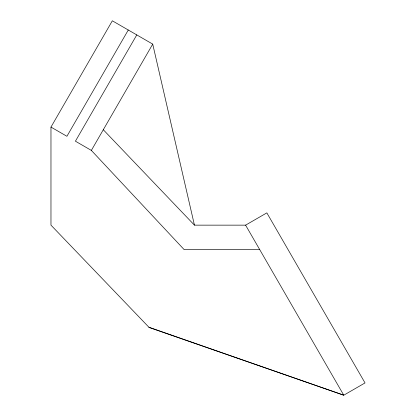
<?xml version="1.0" encoding="UTF-8"?>
<svg xmlns="http://www.w3.org/2000/svg" width="416" height="416" viewBox="0 0 416 416"><rect width="100%" height="100%" fill="white"/><g stroke="black" fill="none" stroke-linecap="round" stroke-linejoin="round"><path stroke-width="0.62" d="M50.97 127.088L112.336 20.8L152.724 44.117L194.444 225.144L245.591 225.144L266.848 212.872L365.03 382.928L343.772 395.2L149.152 327.496L50.97 225.144L50.97 127.088L66.914 136.292L128.279 30.004M136.781 34.913L75.416 141.201L91.359 150.405L184.226 249.688L259.761 249.688M91.359 150.405L152.724 44.117M148.871 327.2L343.772 395.2L245.591 225.144M103.293 129.735L194.444 225.144"/></g></svg>
